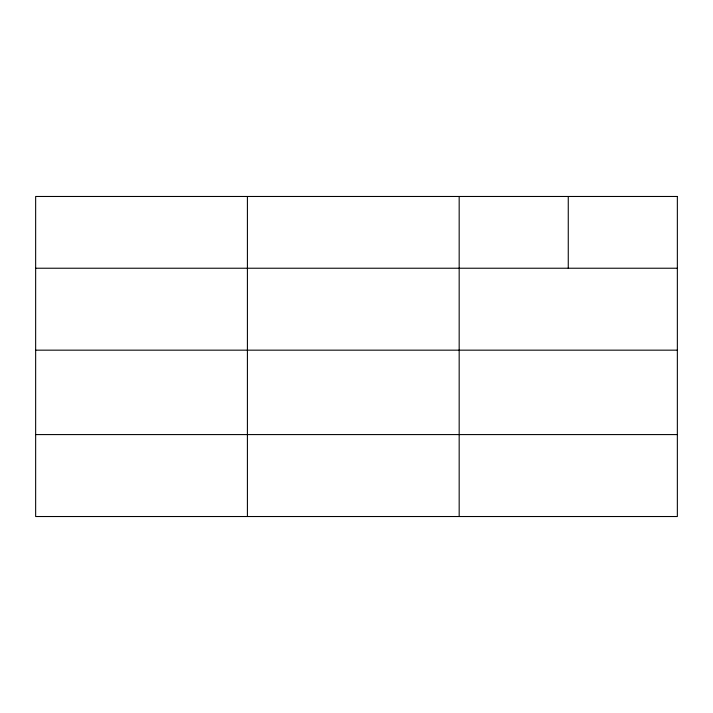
<?xml version="1.0" encoding="UTF-8"?>
<svg xmlns="http://www.w3.org/2000/svg" width="713" height="713" viewBox="0 0 713 713"><rect width="100%" height="100%" fill="white"/><g stroke="black" fill="none" stroke-linecap="round" stroke-linejoin="round"><path stroke-width="1.07" d="M35.65 268.231L677.35 268.231M35.65 350.163L677.35 350.163M35.65 434.582L677.35 434.582M568.261 196.476L568.261 268.231M459.172 196.476L459.172 516.524M247.411 196.476L247.411 516.524M677.35 196.476L35.65 196.476L35.65 516.524L677.35 516.524L677.35 196.476"/></g></svg>
